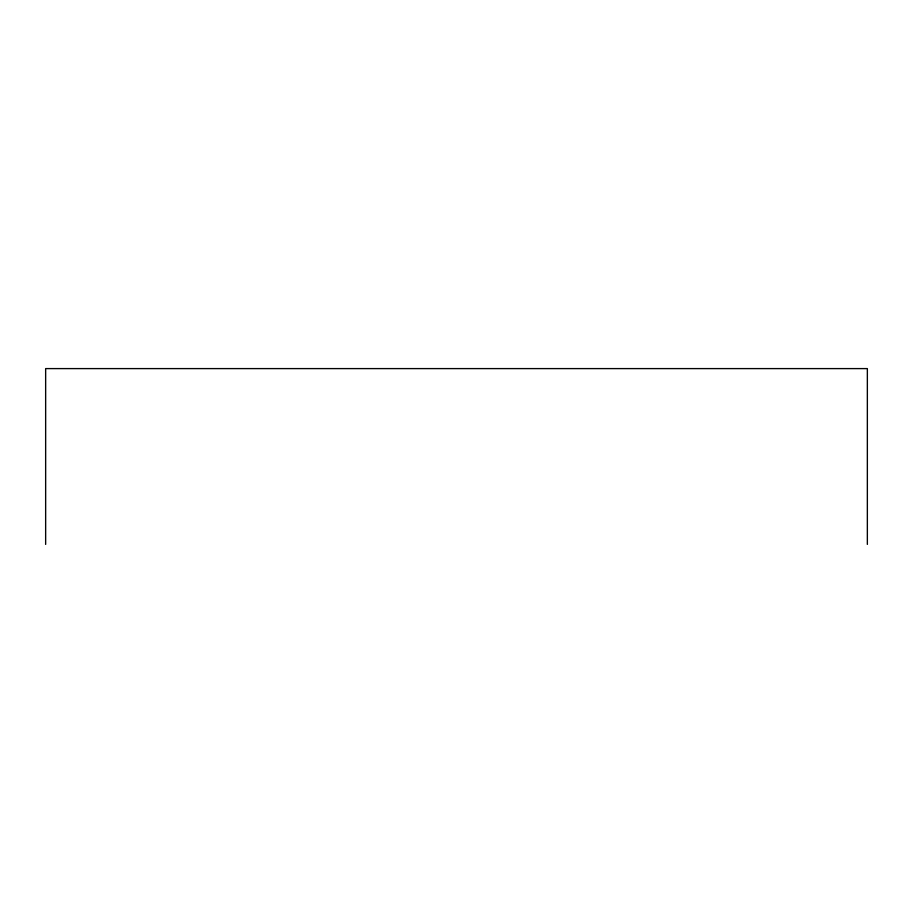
<?xml version="1.0" encoding="UTF-8"?>
<svg xmlns="http://www.w3.org/2000/svg" width="913" height="913" viewBox="0 0 913 913"><rect width="100%" height="100%" fill="white"/><g stroke="black" fill="none" stroke-linecap="round" stroke-linejoin="round"><path stroke-width="1.37" d="M867.35 544.399L867.35 368.601L45.65 368.601L45.65 544.399"/></g></svg>
